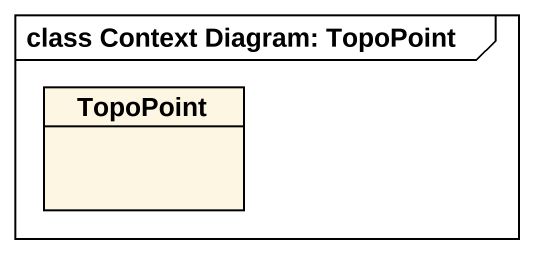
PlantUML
@startuml
mainframe class Context Diagram: TopoPoint
hide circle
hide empty members
class TopoPoint
@enduml
